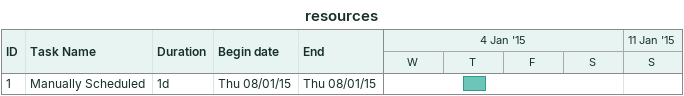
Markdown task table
resources

| ID | Task | Duration | Start | Finish |
|---|---|---|---|---|
| 1 | Manually Scheduled | 1d | 2015-01-08 | 2015-01-08 |
